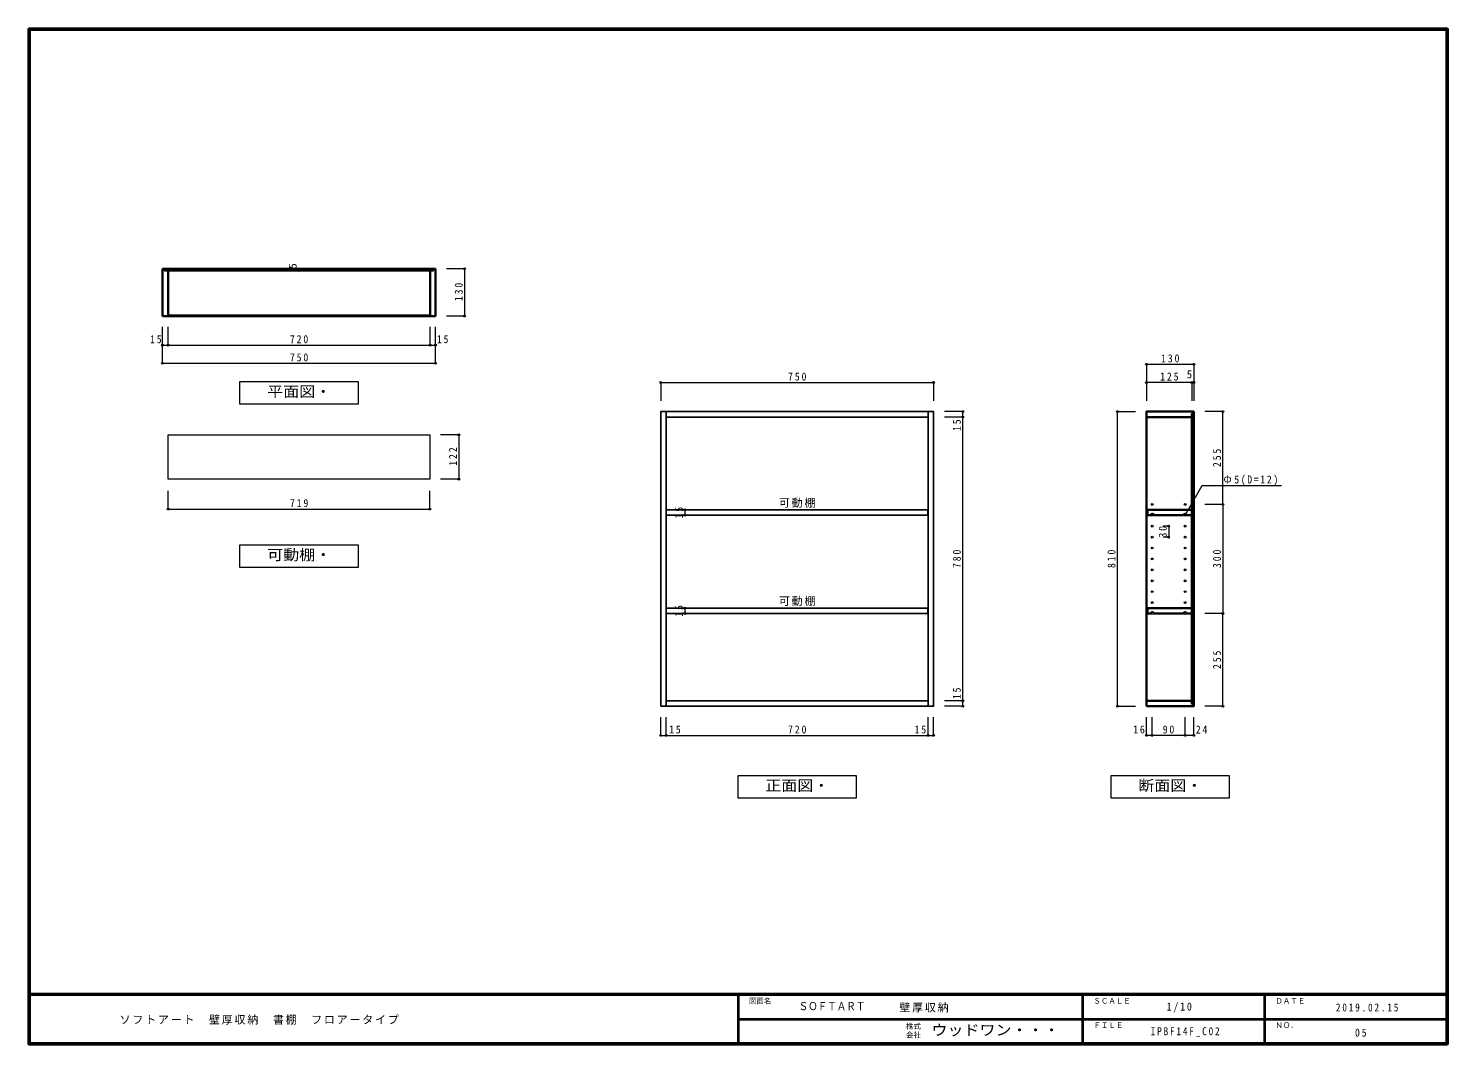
# Model space of a CAD drawing. Units: millimetres at full size, sheet at 1:10. Extents: x -1961 to 1939, y -1432 to 1361.
import ezdxf
from ezdxf.enums import TextEntityAlignment as Align

# ---------------------------------------------------------------- set-up
doc = ezdxf.new("R2010")
doc.units = ezdxf.units.MM
doc.header["$LTSCALE"] = 10
doc.header["$PDMODE"] = 32
doc.header["$PDSIZE"] = 5
for name, color, linetype, lineweight in [('0-1_本体', 2, 'Continuous', 35), ('0-4_棚', 2, 'Continuous', 35), ('0-5_ダボ', 7, 'Continuous', 18), ('0-A_文字', 7, 'Continuous', 18), ('0-B_寸法', 7, 'Continuous', 9), ('F-1_枠', 6, 'Continuous', 40)]:
    doc.layers.add(name, color=color, linetype=linetype, lineweight=lineweight)
doc.layers.add('F-A_文字', color=7, linetype='Continuous')
doc.styles.add('HG明朝B', font='')
doc.styles.add('ＭＳ ゴシック', font='')
doc.styles.get('HG明朝B').set_extended_font_data('HG明朝B')
doc.styles.get('ＭＳ ゴシック').set_extended_font_data('MS Gothic')

msp = doc.modelspace()

# ---------------------------------------------------------------- linework, layer by layer
at = {"layer": '0-1_本体'}
for p, q in [((-1592.29, 700.5), (-842.29, 700.5)), ((-1592.29, 700.5), (-1592.29, 570.5)), ((-1586.79, 700.5), (-1586.79, 695.5)), ((-1586.79, 695.5), (-847.79, 695.5)), ((-1577.29, 695.5), (-1577.29, 570.5)), ((-857.29, 695.5), (-857.29, 570.5)), ((-847.79, 700.5), (-847.79, 695.5)), ((-842.29, 570.5), (-842.29, 700.5)), ((-1592.29, 570.5), (-1577.29, 570.5)), ((-857.29, 570.5), (-1577.29, 570.5)), ((-842.29, 570.5), (-857.29, 570.5)), ((1236.48, 292.82), (1111.48, 292.82)), ((1111.48, -487.18), (1236.48, -487.18)), ((1236.48, -496.68), (1241.48, -496.68))]:
    msp.add_line(p, q, dxfattribs=at)
at = {"layer": '0-1_本体', "color": 3, "lineweight": 25}
for p, q in [((-208.52, 307.82), (-208.52, -502.18)), ((511.48, 292.82), (-208.52, 292.82)), ((511.48, -502.18), (511.48, 307.82)), ((-208.52, -487.18), (511.48, -487.18))]:
    msp.add_line(p, q, dxfattribs=at)
msp.add_lwpolyline([(-223.52, -502.18), (526.48, -502.18), (526.48, 307.82), (-223.52, 307.82)], close=True, dxfattribs=at)
at = {"layer": '0-1_本体'}
msp.add_lwpolyline([(1111.48, -502.18), (1241.48, -502.18), (1241.48, 307.82), (1111.48, 307.82)], close=True, dxfattribs=at)
msp.add_lwpolyline([(1236.48, -496.68), (1236.48, 302.32), (1241.48, 302.32)], dxfattribs=at)
at = {"layer": '0-4_棚', "color": 3, "lineweight": 25}
for p, q in [((-1577.29, 572.5), (-857.29, 572.5)), ((-208.02, 37.82), (-208.02, 22.82)), ((-208.02, -232.18), (-208.02, -247.18))]:
    msp.add_line(p, q, dxfattribs=at)
at = {"layer": '0-4_棚', "color": 7, "lineweight": 18}
for p, q in [((-1576.79, 122), (-1576.79, 244)), ((-1576.79, 244), (-857.79, 244)), ((-857.79, 244), (-857.79, 122)), ((-857.79, 122), (-1576.79, 122))]:
    msp.add_line(p, q, dxfattribs=at)
at = {"layer": '0-4_棚'}
for p, q in [((1114.48, 22.82), (1123.48, 22.82)), ((1131.48, 22.82), (1213.48, 22.82)), ((1221.48, 22.82), (1236.48, 22.82)), ((1114.48, -247.18), (1123.48, -247.18)), ((1131.48, -247.18), (1213.48, -247.18)), ((1221.48, -247.18), (1236.48, -247.18))]:
    msp.add_line(p, q, dxfattribs=at)
at = {"layer": '0-4_棚', "color": 3, "lineweight": 25}
for points in [[(-208.02, 22.82), (510.98, 22.82), (510.98, 37.82), (-208.02, 37.82)], [(-208.02, -247.18), (510.98, -247.18), (510.98, -232.18), (-208.02, -232.18)]]:
    msp.add_lwpolyline(points, dxfattribs=at)
at = {"layer": '0-4_棚'}
for points in [[(1236.48, 22.82), (1236.48, 37.82), (1114.48, 37.82), (1114.48, 22.82)], [(1236.48, -247.18), (1236.48, -232.18), (1114.48, -232.18), (1114.48, -247.18)]]:
    msp.add_lwpolyline(points, dxfattribs=at)
for centre in [(1127.48, 22.82), (1217.48, 22.82), (1127.48, -247.18), (1217.48, -247.18)]:
    msp.add_arc(centre, 4, 0, 180, dxfattribs=at)
at = {"layer": '0-5_ダボ'}
for centre in [(1127.48, 52.82), (1217.48, 52.82), (1127.48, 22.82), (1217.48, 22.82), (1127.48, -7.18), (1127.48, -37.18), (1217.48, -7.18), (1217.48, -37.18), (1127.48, -67.18), (1217.48, -67.18), (1127.48, -97.18), (1217.48, -97.18), (1127.48, -127.18), (1127.48, -157.18), (1217.48, -127.18), (1217.48, -157.18), (1127.48, -187.18), (1217.48, -187.18), (1127.48, -217.18), (1217.48, -217.18), (1127.48, -247.18), (1217.48, -247.18)]:
    msp.add_circle(centre, 2.5, dxfattribs=at)
at = {"layer": '0-A_文字'}
for p, q in [((-1379.79, 328), (-1379.79, 390.5)), ((-1054.79, 328), (-1379.79, 328)), ((-1379.79, -120.5), (-1379.79, -58)), ((-1054.79, -120.5), (-1379.79, -120.5)), ((-11.02, -754.68), (-11.02, -692.18)), ((-11.02, -692.18), (313.98, -692.18)), ((313.98, -692.18), (313.98, -754.68)), ((1013.98, -754.68), (1013.98, -692.18)), ((1013.98, -692.18), (1338.98, -692.18)), ((1338.98, -692.18), (1338.98, -754.68)), ((313.98, -754.68), (-11.02, -754.68)), ((1338.98, -754.68), (1013.98, -754.68))]:
    msp.add_line(p, q, dxfattribs=at)
for points in [[(-1379.79, 390.5), (-1054.79, 390.5), (-1054.79, 328)], [(-1379.79, -58), (-1054.79, -58), (-1054.79, -120.5)]]:
    msp.add_lwpolyline(points, dxfattribs=at)
at = {"layer": '0-B_寸法', "color": 4}
for p, q in [((-1217.29, 700.5), (-1217.29, 695.5)), ((-762.29, 700.5), (-812.29, 700.5)), ((-762.29, 700.5), (-762.29, 570.5)), ((-762.29, 570.5), (-812.29, 570.5)), ((-1592.29, 490.5), (-1592.29, 540.5)), ((-1577.29, 490.5), (-1577.29, 540.5)), ((-857.29, 490.5), (-857.29, 540.5)), ((-842.29, 490.5), (-842.29, 540.5)), ((-1592.29, 490.5), (-1576.79, 490.5)), ((-1592.29, 440.5), (-1592.29, 490.5)), ((-842.29, 440.5), (-842.29, 490.5)), ((-1592.29, 440.5), (-842.29, 440.5)), ((1111.48, 437.82), (1111.48, 337.82)), ((1111.48, 437.82), (1241.48, 437.82)), ((1241.48, 437.82), (1241.48, 337.82)), ((-223.52, 387.82), (526.48, 387.82)), ((-223.52, 387.82), (-223.52, 337.82)), ((526.48, 387.82), (526.48, 337.82)), ((1236.48, 387.82), (1111.48, 387.82)), ((1241.48, 387.82), (1236.48, 387.82)), ((1236.48, 387.82), (1236.48, 337.82)), ((606.48, 307.82), (556.48, 307.82)), ((606.48, 292.82), (556.48, 292.82)), ((606.48, 292.82), (606.48, 307.82)), ((606.48, -487.18), (606.48, 292.82)), ((1031.48, -502.18), (1031.48, 307.82)), ((1031.48, 307.82), (1081.48, 307.82)), ((1321.48, 307.82), (1271.48, 307.82)), ((1321.48, 52.82), (1321.48, 307.82)), ((-778.29, 244), (-828.29, 244)), ((-778.29, 244), (-778.29, 122)), ((-778.29, 122), (-828.29, 122)), ((-1576.79, 40), (-1576.79, 90)), ((-857.79, 40), (-857.79, 90)), ((1217.48, 22.82), (1264.55, 104.33)), ((1264.55, 104.33), (1482.57, 104.33)), ((-1576.79, 40), (-857.79, 40)), ((1321.48, 52.82), (1271.48, 52.82)), ((1321.48, 52.82), (1321.48, -247.18)), ((-156.96, 37.82), (-156.96, 22.82)), ((-156.96, 37.82), (-106.96, 37.82)), ((-156.96, 22.82), (-106.96, 22.82)), ((1172.48, -7.18), (1157.48, -7.18)), ((1172.48, -37.18), (1157.48, -37.18)), ((1172.48, -7.18), (1172.48, -37.18)), ((-156.96, -232.18), (-156.96, -247.18)), ((-156.96, -232.18), (-106.96, -232.18)), ((-156.96, -247.18), (-106.96, -247.18)), ((1321.48, -247.18), (1271.48, -247.18)), ((1321.48, -502.18), (1321.48, -247.18)), ((606.48, -487.18), (556.48, -487.18)), ((606.48, -502.18), (556.48, -502.18)), ((606.48, -502.18), (606.48, -487.18)), ((1031.48, -502.18), (1081.48, -502.18)), ((1321.48, -502.18), (1271.48, -502.18)), ((-223.52, -582.18), (-223.52, -532.18)), ((-208.52, -582.18), (-208.52, -532.18)), ((511.48, -582.18), (511.48, -532.18)), ((526.48, -582.18), (526.48, -532.18)), ((1111.48, -582.18), (1111.48, -532.18)), ((1127.48, -582.18), (1127.48, -532.18)), ((1217.48, -582.18), (1217.48, -532.18)), ((1241.48, -582.18), (1241.48, -532.18)), ((-223.52, -582.18), (-208.52, -582.18)), ((-208.52, -582.18), (511.48, -582.18)), ((511.48, -582.18), (526.48, -582.18)), ((1127.48, -582.18), (1111.48, -582.18)), ((1217.48, -582.18), (1127.48, -582.18)), ((1241.48, -582.18), (1217.48, -582.18))]:
    msp.add_line(p, q, dxfattribs=at)
msp.add_lwpolyline([(-1576.79, 490.5), (-857.79, 490.5), (-842.29, 490.5)], dxfattribs=at)
at = {"layer": '0-B_寸法'}
for p in [(-1217.29, 700.5), (-762.29, 700.5), (-1217.29, 695.5), (-762.29, 570.5), (-1592.29, 490.5), (-1577.29, 490.5), (-857.29, 490.5), (-842.29, 490.5), (-1592.29, 440.5), (-842.29, 440.5), (1111.48, 437.82), (1241.48, 437.82), (-223.52, 387.82), (526.48, 387.82), (1111.48, 387.82), (1236.48, 387.82), (1241.48, 387.82), (606.48, 307.82), (606.48, 292.82), (1031.48, 307.82), (1321.48, 307.82), (-778.29, 244), (-778.29, 122), (-1576.79, 40), (-857.79, 40), (-156.96, 37.82), (1321.48, 52.82), (-156.96, 22.82), (1172.48, -7.18), (1172.48, -37.18), (-156.96, -232.18), (-156.96, -247.18), (1321.48, -247.18), (606.48, -487.18), (606.48, -502.18), (1031.48, -502.18), (1321.48, -502.18), (-223.52, -582.18), (-208.52, -582.18), (511.48, -582.18), (526.48, -582.18), (1111.48, -582.18), (1127.48, -582.18), (1217.48, -582.18), (1241.48, -582.18)]:
    msp.add_point(p, dxfattribs=at)
at = {"layer": 'F-1_枠'}
for p, q in [((-1961.02, 1361.15), (1938.98, 1361.15)), ((-1961.02, 1361.15), (-1961.02, -1432.19)), ((-1961.02, 1359.48), (1938.98, 1359.48)), ((-1961.02, 1357.81), (1938.98, 1357.81)), ((-1959.35, 1361.15), (-1959.35, -1432.19)), ((-1957.68, 1361.15), (-1957.68, -1432.19)), ((1935.65, 1361.15), (1935.65, -1432.19)), ((1937.32, 1361.15), (1937.32, -1432.19)), ((1938.98, 1361.15), (1938.98, -1432.19)), ((1938.98, -1293.85), (-1961.02, -1293.85)), ((1938.98, -1295.52), (-1961.02, -1295.52)), ((-11.02, -1295.52), (-11.02, -1428.85)), ((935.65, -1295.52), (935.65, -1428.85)), ((1435.65, -1295.52), (1435.65, -1428.85)), ((-11.02, -1362.19), (1935.65, -1362.19)), ((1938.98, -1428.85), (-1961.02, -1428.85)), ((1938.98, -1430.52), (-1961.02, -1430.52)), ((1938.98, -1432.19), (-1961.02, -1432.19))]:
    msp.add_line(p, q, dxfattribs=at)

# ---------------------------------------------------------------- texts
at = {"layer": '0-A_文字', "style": 'ＭＳ ゴシック', "width": 1.1}
for s, p in [('平面図・', (-1304.79, 339.25)), ('可動棚・', (-1304.79, -109.25)), ('断面図・', (1088.98, -743.43)), ('正面図・', (63.98, -743.43))]:
    msp.add_text(s, height=29.33, dxfattribs=at).set_placement(p, align=Align.BOTTOM_LEFT)
at = {"layer": '0-B_寸法', "style": 'ＭＳ ゴシック'}
msp.add_text('5', height=21.99, rotation=90, dxfattribs=at).set_placement((-1217.29, 700.5), align=Align.BOTTOM_LEFT)
msp.add_text('5', height=21.99, dxfattribs=at).set_placement((1222.04, 392.82), align=Align.BOTTOM_LEFT)
at = {"layer": '0-B_寸法', "char_height": 21.99, "attachment_point": 7, "rotation": 90, "style": 'ＭＳ ゴシック'}
for s, insert in [('\\T1.37;\\W0.9;130', (-767.29, 611.5)), ('\\T1.36;\\W0.9;15', (601.48, 254.6)), ('\\T1.38;\\W0.9;122', (-783.29, 159)), ('\\T1.38;\\W0.9;255', (1316.48, 155.32)), ('\\T1.36;\\W0.9;15', (-161.96, 14.07)), ('\\T1.36;\\W0.9;30', (1167.48, -38.43)), ('\\T1.38;\\W0.9;780', (601.48, -122.18)), ('\\T1.38;\\W0.9;810', (1026.48, -122.18)), ('\\T1.38;\\W0.9;300', (1316.48, -122.18)), ('\\T1.36;\\W0.9;15', (-161.96, -255.93)), ('\\T1.38;\\W0.9;255', (1316.48, -399.68)), ('\\T1.36;\\W0.9;15', (601.48, -482.43))]:
    msp.add_mtext(s, dxfattribs=dict(at, insert=insert))
at = {"layer": '0-B_寸法', "char_height": 21.99, "attachment_point": 7, "style": 'ＭＳ ゴシック'}
for s, insert in [('\\T1.36;\\W0.9;15', (-1626.65, 495.5)), ('\\T1.37;\\W0.9;720', (-1242.29, 495.5)), ('\\T1.36;\\W0.9;15', (-838.53, 495.5)), ('\\T1.37;\\W0.9;750', (-1242.29, 445.5)), ('\\T1.38;\\W0.9;130', (1151.48, 442.82)), ('\\T1.38;\\W0.9;750', (126.48, 392.82)), ('\\T1.38;\\W0.9;125', (1148.98, 392.82)), ('\\T1.33;\\W0.9;Ф5(D=12)', (1323.37, 104.33)), ('\\T1.38;\\W0.9;719', (-1242.29, 45)), ('\\T1.17;可動棚', (101.48, 43.32)), ('\\T1.17;可動棚', (101.48, -226.68)), ('\\T1.36;\\W0.9;15', (-200.26, -577.18)), ('\\T1.38;\\W0.9;720', (126.48, -577.18)), ('\\T1.36;\\W0.9;15', (474.33, -577.18)), ('\\T1.36;\\W0.9;16', (1075.01, -577.18)), ('\\T1.36;\\W0.9;90', (1156.23, -577.18)), ('\\T1.36;\\W0.9;24', (1247.04, -577.18))]:
    msp.add_mtext(s, dxfattribs=dict(at, insert=insert))
at = {"layer": 'F-A_文字', "style": 'ＭＳ ゴシック'}
for s, p in [('図面名', (18.98, -1323.85)), ('ＳＣＡＬＥ', (965.65, -1323.85)), ('ＤＡＴＥ', (1465.65, -1323.85)), ('株式', (450.65, -1393.52)), ('会社', (450.65, -1417.52)), ('ＦＩＬＥ', (965.65, -1390.52)), ('ＮＯ．', (1465.65, -1390.52))]:
    msp.add_text(s, height=14.66, dxfattribs=at).set_placement(p, align=Align.BOTTOM_LEFT)
at = {"layer": 'F-A_文字'}
for s, height, style, width, p in [('ＳＯＦＴＡＲＴ', 21.99, 'HG明朝B', 0.85, (155.65, -1344.12)), ('ウッドワン・・・', 29.33, 'ＭＳ ゴシック', 1.1, (520.65, -1415.52))]:
    msp.add_text(s, height=height, dxfattribs=dict(at, style=style, width=width)).set_placement(p, align=Align.BOTTOM_LEFT)
at = {"layer": 'F-A_文字', "char_height": 21.99, "attachment_point": 7, "style": 'ＭＳ ゴシック'}
for s, insert in [('\\T1.17;壁厚収納', (432.46, -1343.85)), ('\\T1.38;\\W0.9;1/10', (1166.9, -1343.85)), ('\\T1.39;\\W0.85;2019.02.15', (1631.9, -1341.35)), ('\\T1.17;ソフトアート\u3000壁厚収納\u3000書棚\u3000フロアータイプ', (-1710.2, -1377.19)), ('\\T1.39;\\W0.85;IPBF14F_C02', (1123.15, -1410.52)), ('\\T1.36;\\W0.9;05', (1684.4, -1410.52))]:
    msp.add_mtext(s, dxfattribs=dict(at, insert=insert))

doc.saveas('drawing.dxf')
